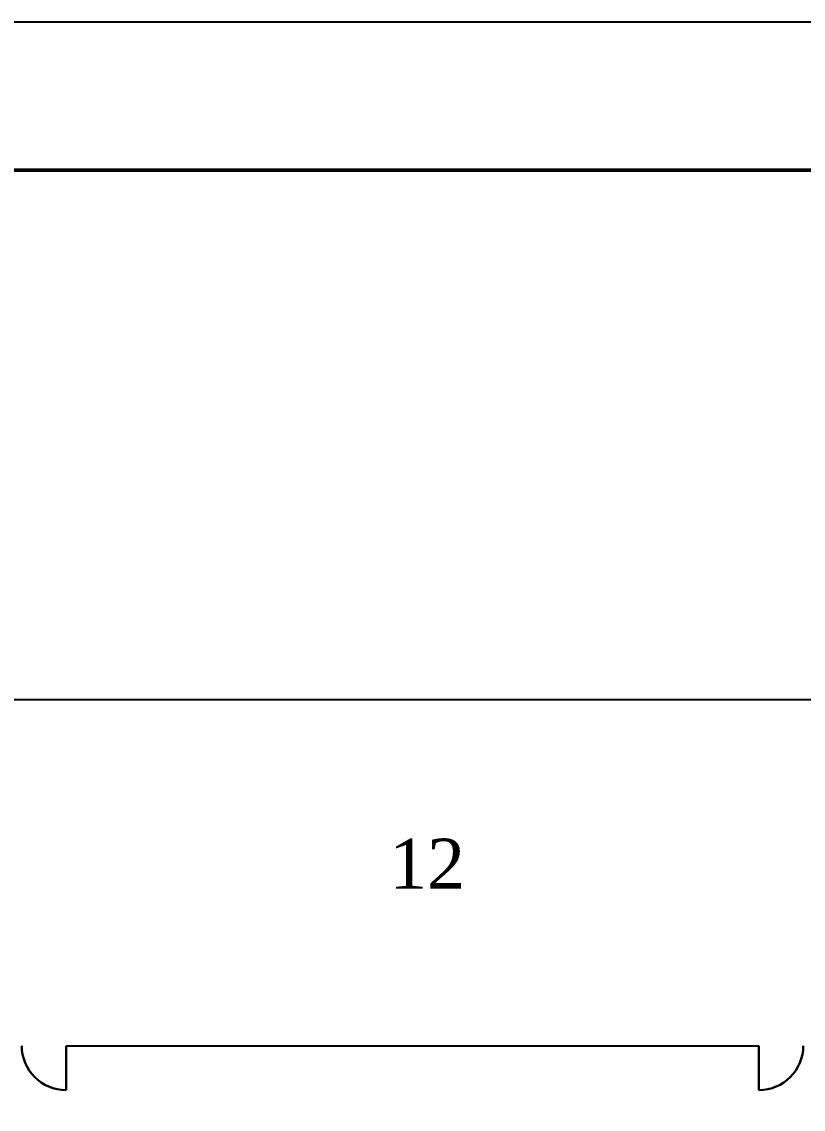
# Model space of a CAD drawing. Header units: inches. Extents: x 102447 to 288095, y 37526 to 105682.
# Drawn here: x 108539 to 109329, y 87427 to 88526 of the extents above; entities that cross this region are included whole.
import ezdxf

# ---------------------------------------------------------------- set-up
doc = ezdxf.new("R2010")
doc.units = ezdxf.units.IN
doc.header["$LTSCALE"] = 200
doc.header["$MEASUREMENT"] = 0
doc.layers.add('chinh', color=7, linetype='Continuous', lineweight=50)
doc.styles.get("Standard").update_dxf_attribs({"font": 'Font - TrueType - Arial.ttf'})

msp = doc.modelspace()

# ---------------------------------------------------------------- linework, layer by layer
msp.add_line((106322.3, 88526.1), (115132.3, 88526.1))
at = {"linetype": 'Continuous', "lineweight": 30}
for p, q in [((108584, 87491.3), (108584, 87446.4)), ((109284, 87446.4), (109284, 87491.3))]:
    msp.add_line(p, q, dxfattribs=at)
at = {"linetype": 'Continuous'}
for points in [[(109373.7, 87491.3), (109461.5, 87491.3), (109461.5, 87840.8), (108448.1, 87840.8), (108448.1, 87491.3), (108494.3, 87491.3)], [(108584, 87491.3), (109284, 87491.3)]]:
    msp.add_lwpolyline(points, dxfattribs=at)
at = {"linetype": 'Continuous', "lineweight": 30}
for centre, start, end in [((108584, 87491.3), 180, 270), ((109284, 87491.3), 270, 0)]:
    msp.add_arc(centre, 44.9, start, end, dxfattribs=at)
at = {"layer": 'chinh', "ltscale": 15}
msp.add_lwpolyline([(106572.3, 82436.1), (114982.3, 82436.1), (114982.3, 88376.1), (106572.3, 88376.1)], close=True, dxfattribs=at)

# ---------------------------------------------------------------- texts
at = {"insert": (108948.8, 87675.2), "char_height": 50.663, "width": 1290.592, "attachment_point": 5}
msp.add_mtext('{\\fTimes New Roman|b0|i0|c0|p18;\\C7;12}', dxfattribs=at)

doc.saveas('drawing.dxf')
